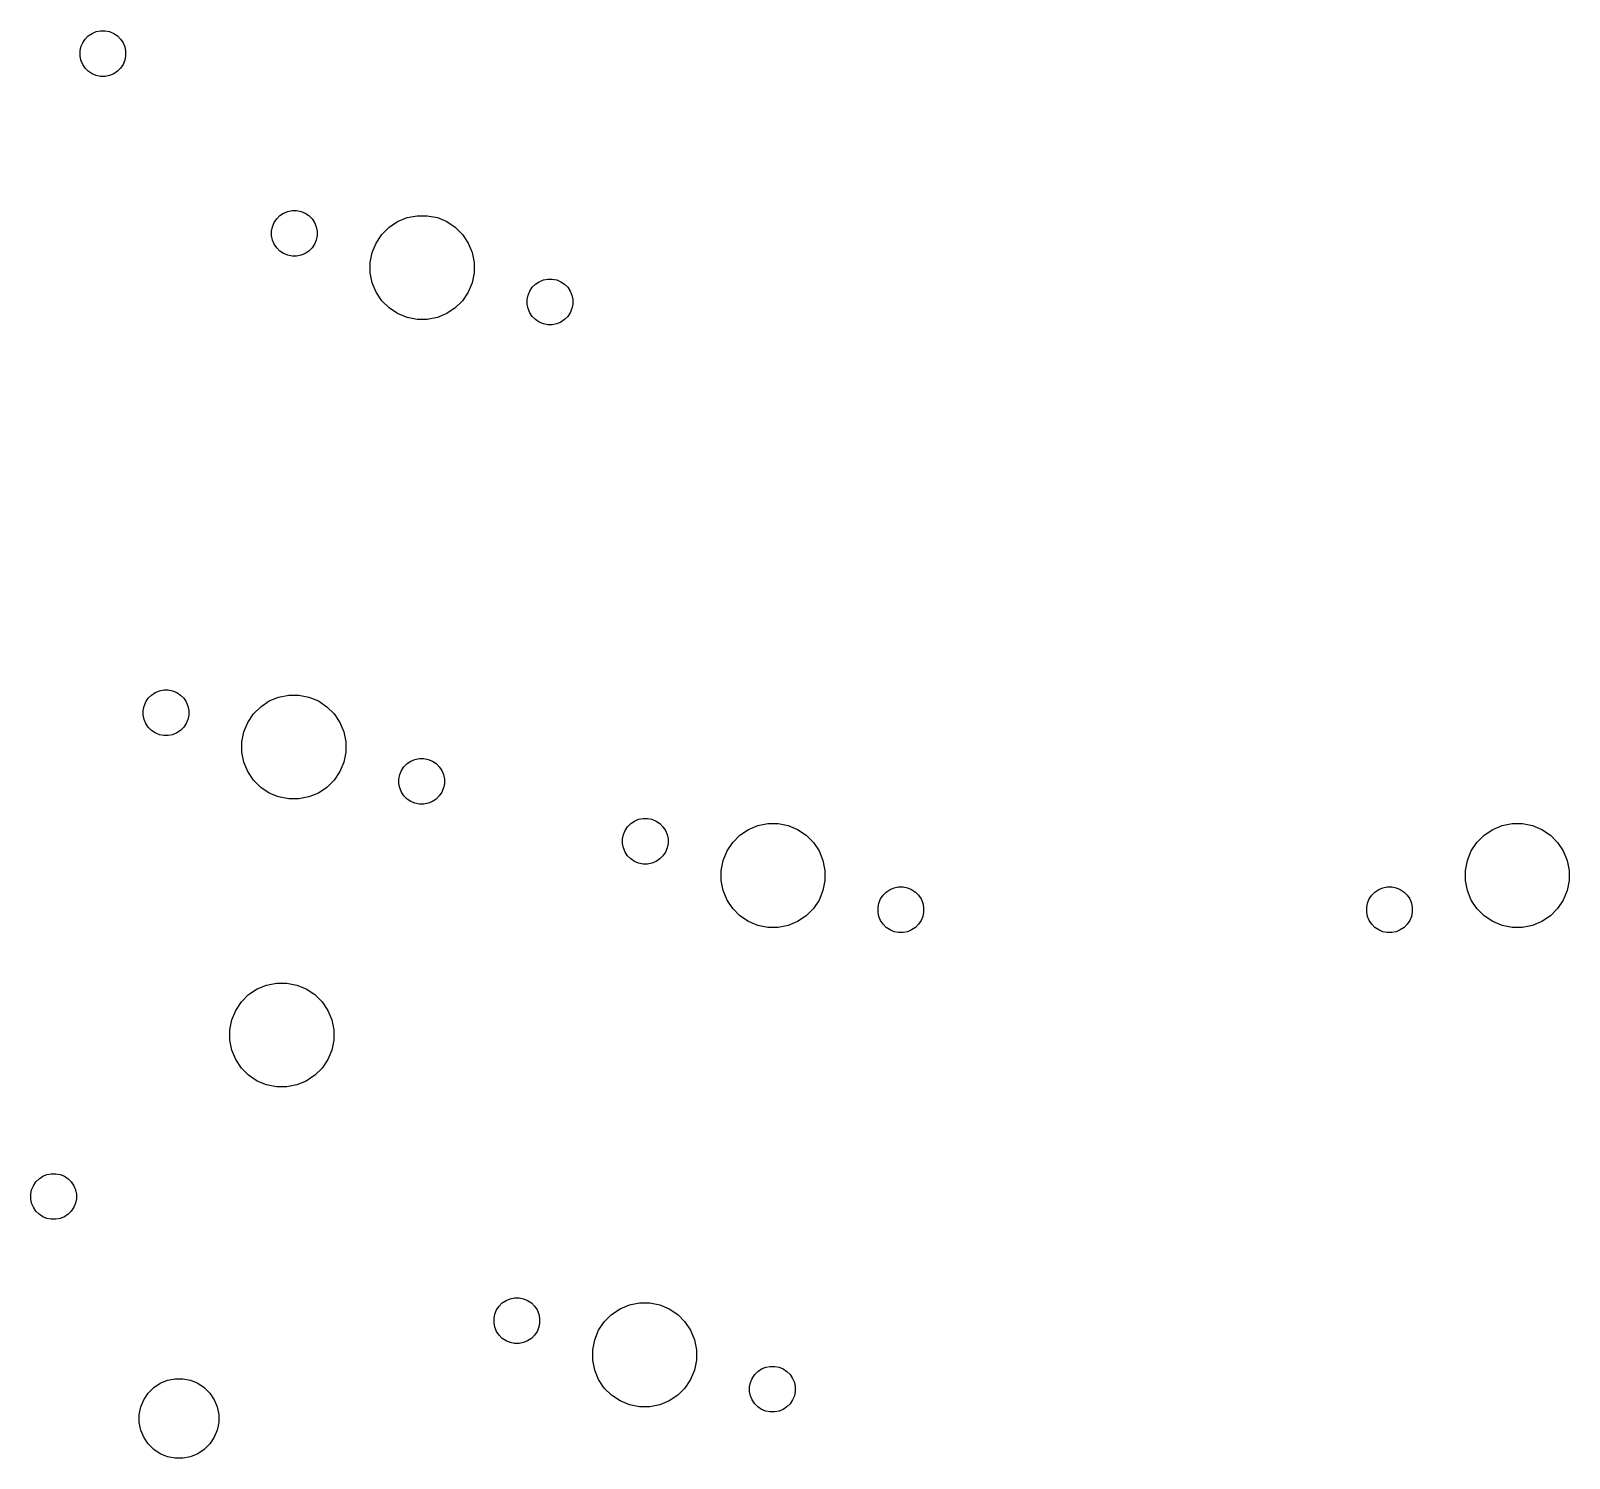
# Model space of a CAD drawing. Extents: x -662 to -203, y -195 to -58.
# Drawn here: x -426.1 to -367, y -192.2 to -137.4 of the extents above; entities that cross this region are included whole.
import ezdxf

# ---------------------------------------------------------------- set-up
doc = ezdxf.new("R2010")
doc.units = 0
doc.layers.add('BLACK', color=7, linetype='CONTINUOUS')

msp = doc.modelspace()

# ---------------------------------------------------------------- linework, layer by layer
at = {"layer": 'BLACK', "linetype": 'CONTINUOUS'}
for p, q in [((-423.998, -137.703), (-423.876, -137.581)), ((-423.876, -137.581), (-423.732, -137.485)), ((-423.732, -137.485), (-423.573, -137.419)), ((-423.573, -137.419), (-423.404, -137.386)), ((-423.404, -137.386), (-423.232, -137.386)), ((-423.232, -137.386), (-423.063, -137.419)), ((-423.063, -137.419), (-422.903, -137.485)), ((-422.903, -137.485), (-422.76, -137.581)), ((-422.76, -137.581), (-422.638, -137.703)), ((-424.193, -138.174), (-424.159, -138.005)), ((-424.193, -138.347), (-424.193, -138.174)), ((-424.159, -138.005), (-424.093, -137.846)), ((-424.093, -137.846), (-423.998, -137.703)), ((-422.638, -137.703), (-422.542, -137.846)), ((-422.542, -137.846), (-422.477, -138.005)), ((-422.477, -138.005), (-422.443, -138.174)), ((-422.443, -138.174), (-422.443, -138.347)), ((-424.159, -138.516), (-424.193, -138.347)), ((-424.093, -138.675), (-424.159, -138.516)), ((-423.998, -138.818), (-424.093, -138.675)), ((-422.542, -138.675), (-422.638, -138.818)), ((-422.477, -138.516), (-422.542, -138.675)), ((-422.443, -138.347), (-422.477, -138.516)), ((-423.876, -138.94), (-423.998, -138.818)), ((-423.732, -139.036), (-423.876, -138.94)), ((-423.573, -139.102), (-423.732, -139.036)), ((-423.404, -139.136), (-423.573, -139.102)), ((-423.232, -139.136), (-423.404, -139.136)), ((-423.063, -139.102), (-423.232, -139.136)), ((-422.903, -139.036), (-423.063, -139.102)), ((-422.76, -138.94), (-422.903, -139.036)), ((-422.638, -138.818), (-422.76, -138.94)), ((-416.739, -144.747), (-416.643, -144.604)), ((-416.643, -144.604), (-416.521, -144.482)), ((-416.521, -144.482), (-416.378, -144.386)), ((-416.378, -144.386), (-416.219, -144.32)), ((-416.219, -144.32), (-416.05, -144.287)), ((-416.05, -144.287), (-415.877, -144.287)), ((-415.877, -144.287), (-415.708, -144.32)), ((-415.708, -144.32), (-415.549, -144.386)), ((-415.549, -144.386), (-415.406, -144.482)), ((-415.406, -144.482), (-415.284, -144.604)), ((-415.284, -144.604), (-415.188, -144.747)), ((-412.328, -144.928), (-412.001, -144.709)), ((-412.001, -144.709), (-411.638, -144.559)), ((-411.638, -144.559), (-411.253, -144.483)), ((-411.253, -144.483), (-410.86, -144.483)), ((-410.86, -144.483), (-410.475, -144.559)), ((-410.475, -144.559), (-410.112, -144.709)), ((-410.112, -144.709), (-409.786, -144.928)), ((-416.838, -145.075), (-416.805, -144.906)), ((-416.838, -145.248), (-416.838, -145.075)), ((-416.805, -145.417), (-416.838, -145.248)), ((-416.805, -144.906), (-416.739, -144.747)), ((-415.188, -144.747), (-415.122, -144.906)), ((-415.122, -144.906), (-415.088, -145.075)), ((-415.088, -145.248), (-415.122, -145.417)), ((-415.088, -145.075), (-415.088, -145.248)), ((-412.824, -145.532), (-412.605, -145.205)), ((-412.605, -145.205), (-412.328, -144.928)), ((-409.786, -144.928), (-409.508, -145.205)), ((-409.508, -145.205), (-409.29, -145.532)), ((-416.739, -145.576), (-416.805, -145.417)), ((-416.643, -145.719), (-416.739, -145.576)), ((-416.521, -145.841), (-416.643, -145.719)), ((-416.378, -145.937), (-416.521, -145.841)), ((-415.406, -145.841), (-415.549, -145.937)), ((-415.284, -145.719), (-415.406, -145.841)), ((-415.188, -145.576), (-415.284, -145.719)), ((-415.122, -145.417), (-415.188, -145.576)), ((-413.05, -146.28), (-412.974, -145.895)), ((-412.974, -145.895), (-412.824, -145.532)), ((-409.29, -145.532), (-409.139, -145.895)), ((-409.139, -145.895), (-409.063, -146.28)), ((-416.219, -146.003), (-416.378, -145.937)), ((-416.05, -146.037), (-416.219, -146.003)), ((-415.877, -146.037), (-416.05, -146.037)), ((-415.708, -146.003), (-415.877, -146.037)), ((-415.549, -145.937), (-415.708, -146.003)), ((-413.05, -146.673), (-413.05, -146.28)), ((-409.063, -146.28), (-409.063, -146.673)), ((-412.974, -147.058), (-413.05, -146.673)), ((-412.824, -147.421), (-412.974, -147.058)), ((-409.139, -147.058), (-409.29, -147.421)), ((-409.063, -146.673), (-409.139, -147.058)), ((-406.707, -147.112), (-406.564, -147.016)), ((-406.564, -147.016), (-406.405, -146.95)), ((-406.405, -146.95), (-406.236, -146.916)), ((-406.236, -146.916), (-406.063, -146.916)), ((-406.063, -146.916), (-405.894, -146.95)), ((-405.894, -146.95), (-405.735, -147.016)), ((-405.735, -147.016), (-405.592, -147.112)), ((-412.605, -147.747), (-412.824, -147.421)), ((-409.29, -147.421), (-409.508, -147.747)), ((-407.025, -147.705), (-406.991, -147.536)), ((-406.991, -147.536), (-406.925, -147.377)), ((-406.925, -147.377), (-406.829, -147.233)), ((-406.829, -147.233), (-406.707, -147.112)), ((-405.592, -147.112), (-405.47, -147.233)), ((-405.47, -147.233), (-405.374, -147.377)), ((-405.374, -147.377), (-405.308, -147.536)), ((-405.308, -147.536), (-405.275, -147.705)), ((-412.328, -148.025), (-412.605, -147.747)), ((-412.001, -148.243), (-412.328, -148.025)), ((-411.638, -148.394), (-412.001, -148.243)), ((-410.112, -148.243), (-410.475, -148.394)), ((-409.786, -148.025), (-410.112, -148.243)), ((-409.508, -147.747), (-409.786, -148.025)), ((-407.025, -147.877), (-407.025, -147.705)), ((-406.991, -148.046), (-407.025, -147.877)), ((-406.925, -148.206), (-406.991, -148.046)), ((-406.829, -148.349), (-406.925, -148.206)), ((-405.374, -148.206), (-405.47, -148.349)), ((-405.308, -148.046), (-405.374, -148.206)), ((-405.275, -147.877), (-405.308, -148.046)), ((-405.275, -147.705), (-405.275, -147.877)), ((-411.253, -148.47), (-411.638, -148.394)), ((-410.86, -148.47), (-411.253, -148.47)), ((-410.475, -148.394), (-410.86, -148.47)), ((-406.707, -148.471), (-406.829, -148.349)), ((-406.564, -148.567), (-406.707, -148.471)), ((-406.405, -148.633), (-406.564, -148.567)), ((-406.236, -148.666), (-406.405, -148.633)), ((-406.063, -148.666), (-406.236, -148.666)), ((-405.894, -148.633), (-406.063, -148.666)), ((-405.735, -148.567), (-405.894, -148.633)), ((-405.592, -148.471), (-405.735, -148.567)), ((-405.47, -148.349), (-405.592, -148.471)), ((-421.669, -163.148), (-421.574, -163.005)), ((-421.574, -163.005), (-421.452, -162.883)), ((-421.452, -162.883), (-421.308, -162.787)), ((-421.308, -162.787), (-421.149, -162.721)), ((-421.149, -162.721), (-420.98, -162.688)), ((-420.98, -162.688), (-420.808, -162.688)), ((-420.808, -162.688), (-420.639, -162.721)), ((-420.639, -162.721), (-420.479, -162.787)), ((-420.479, -162.787), (-420.336, -162.883)), ((-420.336, -162.883), (-420.214, -163.005)), ((-420.214, -163.005), (-420.119, -163.148)), ((-416.932, -163.11), (-416.569, -162.96)), ((-416.569, -162.96), (-416.183, -162.883)), ((-416.183, -162.883), (-415.791, -162.883)), ((-415.791, -162.883), (-415.405, -162.96)), ((-415.405, -162.96), (-415.043, -163.11)), ((-421.769, -163.476), (-421.735, -163.307)), ((-421.769, -163.649), (-421.769, -163.476)), ((-421.735, -163.307), (-421.669, -163.148)), ((-420.119, -163.148), (-420.053, -163.307)), ((-420.053, -163.307), (-420.019, -163.476)), ((-420.019, -163.476), (-420.019, -163.649)), ((-417.754, -163.933), (-417.536, -163.606)), ((-417.536, -163.606), (-417.258, -163.329)), ((-417.258, -163.329), (-416.932, -163.11)), ((-415.043, -163.11), (-414.716, -163.329)), ((-414.716, -163.329), (-414.438, -163.606)), ((-414.438, -163.606), (-414.22, -163.933)), ((-421.735, -163.818), (-421.769, -163.649)), ((-421.669, -163.977), (-421.735, -163.818)), ((-421.574, -164.12), (-421.669, -163.977)), ((-421.452, -164.242), (-421.574, -164.12)), ((-420.214, -164.12), (-420.336, -164.242)), ((-420.119, -163.977), (-420.214, -164.12)), ((-420.053, -163.818), (-420.119, -163.977)), ((-420.019, -163.649), (-420.053, -163.818)), ((-417.904, -164.296), (-417.754, -163.933)), ((-414.22, -163.933), (-414.07, -164.296)), ((-421.308, -164.338), (-421.452, -164.242)), ((-421.149, -164.404), (-421.308, -164.338)), ((-420.98, -164.438), (-421.149, -164.404)), ((-420.808, -164.438), (-420.98, -164.438)), ((-420.639, -164.404), (-420.808, -164.438)), ((-420.479, -164.338), (-420.639, -164.404)), ((-420.336, -164.242), (-420.479, -164.338)), ((-417.981, -164.681), (-417.904, -164.296)), ((-417.981, -165.074), (-417.981, -164.681)), ((-414.07, -164.296), (-413.993, -164.681)), ((-413.993, -164.681), (-413.993, -165.074)), ((-417.904, -165.459), (-417.981, -165.074)), ((-413.993, -165.074), (-414.07, -165.459)), ((-411.495, -165.417), (-411.335, -165.351)), ((-411.335, -165.351), (-411.166, -165.317)), ((-411.166, -165.317), (-410.994, -165.317)), ((-410.994, -165.317), (-410.825, -165.351)), ((-410.825, -165.351), (-410.666, -165.417)), ((-417.754, -165.822), (-417.904, -165.459)), ((-417.536, -166.148), (-417.754, -165.822)), ((-414.22, -165.822), (-414.438, -166.148)), ((-414.07, -165.459), (-414.22, -165.822)), ((-411.955, -166.106), (-411.922, -165.937)), ((-411.922, -165.937), (-411.856, -165.778)), ((-411.856, -165.778), (-411.76, -165.634)), ((-411.76, -165.634), (-411.638, -165.512)), ((-411.638, -165.512), (-411.495, -165.417)), ((-410.666, -165.417), (-410.522, -165.512)), ((-410.522, -165.512), (-410.4, -165.634)), ((-410.4, -165.634), (-410.305, -165.778)), ((-410.305, -165.778), (-410.239, -165.937)), ((-410.239, -165.937), (-410.205, -166.106)), ((-417.258, -166.426), (-417.536, -166.148)), ((-416.932, -166.644), (-417.258, -166.426)), ((-414.716, -166.426), (-415.043, -166.644)), ((-414.438, -166.148), (-414.716, -166.426)), ((-411.955, -166.278), (-411.955, -166.106)), ((-411.922, -166.447), (-411.955, -166.278)), ((-411.856, -166.607), (-411.922, -166.447)), ((-410.239, -166.447), (-410.305, -166.607)), ((-410.205, -166.278), (-410.239, -166.447)), ((-410.205, -166.106), (-410.205, -166.278)), ((-416.569, -166.795), (-416.932, -166.644)), ((-416.183, -166.871), (-416.569, -166.795)), ((-415.791, -166.871), (-416.183, -166.871)), ((-415.405, -166.795), (-415.791, -166.871)), ((-415.043, -166.644), (-415.405, -166.795)), ((-411.76, -166.75), (-411.856, -166.607)), ((-411.638, -166.872), (-411.76, -166.75)), ((-411.495, -166.968), (-411.638, -166.872)), ((-411.335, -167.033), (-411.495, -166.968)), ((-411.166, -167.067), (-411.335, -167.033)), ((-410.994, -167.067), (-411.166, -167.067)), ((-410.825, -167.033), (-410.994, -167.067)), ((-410.666, -166.968), (-410.825, -167.033)), ((-410.522, -166.872), (-410.666, -166.968)), ((-410.4, -166.75), (-410.522, -166.872)), ((-410.305, -166.607), (-410.4, -166.75)), ((-403.051, -167.813), (-402.908, -167.718)), ((-402.908, -167.718), (-402.748, -167.652)), ((-402.748, -167.652), (-402.579, -167.618)), ((-402.579, -167.618), (-402.407, -167.618)), ((-402.407, -167.618), (-402.238, -167.652)), ((-402.238, -167.652), (-402.079, -167.718)), ((-402.079, -167.718), (-401.935, -167.813)), ((-403.368, -168.407), (-403.334, -168.238)), ((-403.334, -168.238), (-403.268, -168.079)), ((-403.268, -168.079), (-403.173, -167.935)), ((-403.173, -167.935), (-403.051, -167.813)), ((-401.935, -167.813), (-401.813, -167.935)), ((-401.813, -167.935), (-401.718, -168.079)), ((-401.718, -168.079), (-401.652, -168.238)), ((-401.652, -168.238), (-401.618, -168.407)), ((-399.135, -168.537), (-398.857, -168.259)), ((-398.857, -168.259), (-398.531, -168.041)), ((-398.531, -168.041), (-398.168, -167.891)), ((-398.168, -167.891), (-397.783, -167.814)), ((-397.783, -167.814), (-397.39, -167.814)), ((-397.39, -167.814), (-397.005, -167.891)), ((-397.005, -167.891), (-396.642, -168.041)), ((-396.642, -168.041), (-396.315, -168.259)), ((-396.315, -168.259), (-396.037, -168.537)), ((-370.56, -168.537), (-370.282, -168.259)), ((-370.282, -168.259), (-369.956, -168.041)), ((-369.956, -168.041), (-369.593, -167.891)), ((-369.593, -167.891), (-369.208, -167.814)), ((-369.208, -167.814), (-368.815, -167.814)), ((-368.815, -167.814), (-368.43, -167.891)), ((-368.43, -167.891), (-368.067, -168.041)), ((-368.067, -168.041), (-367.74, -168.259)), ((-367.74, -168.259), (-367.462, -168.537)), ((-403.368, -168.579), (-403.368, -168.407)), ((-403.334, -168.748), (-403.368, -168.579)), ((-403.268, -168.907), (-403.334, -168.748)), ((-403.173, -169.051), (-403.268, -168.907)), ((-401.718, -168.907), (-401.813, -169.051)), ((-401.652, -168.748), (-401.718, -168.907)), ((-401.618, -168.579), (-401.652, -168.748)), ((-401.618, -168.407), (-401.618, -168.579)), ((-399.503, -169.226), (-399.353, -168.863)), ((-399.353, -168.863), (-399.135, -168.537)), ((-396.037, -168.537), (-395.819, -168.863)), ((-395.819, -168.863), (-395.669, -169.226)), ((-370.928, -169.226), (-370.778, -168.863)), ((-370.778, -168.863), (-370.56, -168.537)), ((-367.462, -168.537), (-367.244, -168.863)), ((-367.244, -168.863), (-367.094, -169.226)), ((-403.051, -169.173), (-403.173, -169.051)), ((-402.908, -169.268), (-403.051, -169.173)), ((-402.748, -169.334), (-402.908, -169.268)), ((-402.579, -169.368), (-402.748, -169.334)), ((-402.407, -169.368), (-402.579, -169.368)), ((-402.238, -169.334), (-402.407, -169.368)), ((-402.079, -169.268), (-402.238, -169.334)), ((-401.935, -169.173), (-402.079, -169.268)), ((-401.813, -169.051), (-401.935, -169.173)), ((-399.58, -169.611), (-399.503, -169.226)), ((-395.669, -169.226), (-395.592, -169.611)), ((-371.005, -169.611), (-370.928, -169.226)), ((-367.094, -169.226), (-367.017, -169.611)), ((-399.58, -170.004), (-399.58, -169.611)), ((-399.503, -170.389), (-399.58, -170.004)), ((-395.592, -170.004), (-395.669, -170.389)), ((-395.592, -169.611), (-395.592, -170.004)), ((-371.005, -170.004), (-371.005, -169.611)), ((-370.928, -170.389), (-371.005, -170.004)), ((-367.017, -170.004), (-367.094, -170.389)), ((-367.017, -169.611), (-367.017, -170.004)), ((-399.353, -170.752), (-399.503, -170.389)), ((-395.669, -170.389), (-395.819, -170.752)), ((-393.521, -170.867), (-393.455, -170.708)), ((-393.455, -170.708), (-393.359, -170.565)), ((-393.359, -170.565), (-393.237, -170.443)), ((-393.237, -170.443), (-393.094, -170.347)), ((-393.094, -170.347), (-392.934, -170.281)), ((-392.934, -170.281), (-392.765, -170.248)), ((-392.765, -170.248), (-392.593, -170.248)), ((-392.593, -170.248), (-392.424, -170.281)), ((-392.424, -170.281), (-392.265, -170.347)), ((-392.265, -170.347), (-392.121, -170.443)), ((-392.121, -170.443), (-392, -170.565)), ((-392, -170.565), (-391.904, -170.708)), ((-391.904, -170.708), (-391.838, -170.867)), ((-374.759, -170.867), (-374.693, -170.708)), ((-374.693, -170.708), (-374.598, -170.565)), ((-374.598, -170.565), (-374.476, -170.443)), ((-374.476, -170.443), (-374.333, -170.347)), ((-374.333, -170.347), (-374.173, -170.281)), ((-374.173, -170.281), (-374.004, -170.248)), ((-374.004, -170.248), (-373.832, -170.248)), ((-373.832, -170.248), (-373.663, -170.281)), ((-373.663, -170.281), (-373.504, -170.347)), ((-373.504, -170.347), (-373.36, -170.443)), ((-373.36, -170.443), (-373.238, -170.565)), ((-373.238, -170.565), (-373.143, -170.708)), ((-373.143, -170.708), (-373.077, -170.867)), ((-370.778, -170.752), (-370.928, -170.389)), ((-367.094, -170.389), (-367.244, -170.752)), ((-399.135, -171.079), (-399.353, -170.752)), ((-398.857, -171.357), (-399.135, -171.079)), ((-396.037, -171.079), (-396.315, -171.357)), ((-395.819, -170.752), (-396.037, -171.079)), ((-393.554, -171.036), (-393.521, -170.867)), ((-393.554, -171.209), (-393.554, -171.036)), ((-393.521, -171.378), (-393.554, -171.209)), ((-391.838, -170.867), (-391.804, -171.036)), ((-391.804, -171.209), (-391.838, -171.378)), ((-391.804, -171.036), (-391.804, -171.209)), ((-374.793, -171.036), (-374.759, -170.867)), ((-374.793, -171.209), (-374.793, -171.036)), ((-374.759, -171.378), (-374.793, -171.209)), ((-373.077, -170.867), (-373.043, -171.036)), ((-373.043, -171.209), (-373.077, -171.378)), ((-373.043, -171.036), (-373.043, -171.209)), ((-370.56, -171.079), (-370.778, -170.752)), ((-370.282, -171.357), (-370.56, -171.079)), ((-367.462, -171.079), (-367.74, -171.357)), ((-367.244, -170.752), (-367.462, -171.079)), ((-398.531, -171.575), (-398.857, -171.357)), ((-398.168, -171.725), (-398.531, -171.575)), ((-397.783, -171.802), (-398.168, -171.725)), ((-397.39, -171.802), (-397.783, -171.802)), ((-397.005, -171.725), (-397.39, -171.802)), ((-396.642, -171.575), (-397.005, -171.725)), ((-396.315, -171.357), (-396.642, -171.575)), ((-393.455, -171.537), (-393.521, -171.378)), ((-393.359, -171.68), (-393.455, -171.537)), ((-393.237, -171.802), (-393.359, -171.68)), ((-393.094, -171.898), (-393.237, -171.802)), ((-392.121, -171.802), (-392.265, -171.898)), ((-392, -171.68), (-392.121, -171.802)), ((-391.904, -171.537), (-392, -171.68)), ((-391.838, -171.378), (-391.904, -171.537)), ((-374.693, -171.537), (-374.759, -171.378)), ((-374.598, -171.68), (-374.693, -171.537)), ((-374.476, -171.802), (-374.598, -171.68)), ((-374.333, -171.898), (-374.476, -171.802)), ((-373.36, -171.802), (-373.504, -171.898)), ((-373.238, -171.68), (-373.36, -171.802)), ((-373.143, -171.537), (-373.238, -171.68)), ((-373.077, -171.378), (-373.143, -171.537)), ((-369.956, -171.575), (-370.282, -171.357)), ((-369.593, -171.725), (-369.956, -171.575)), ((-369.208, -171.802), (-369.593, -171.725)), ((-368.815, -171.802), (-369.208, -171.802)), ((-368.43, -171.725), (-368.815, -171.802)), ((-368.067, -171.575), (-368.43, -171.725)), ((-367.74, -171.357), (-368.067, -171.575)), ((-392.934, -171.964), (-393.094, -171.898)), ((-392.765, -171.998), (-392.934, -171.964)), ((-392.593, -171.998), (-392.765, -171.998)), ((-392.424, -171.964), (-392.593, -171.998)), ((-392.265, -171.898), (-392.424, -171.964)), ((-374.173, -171.964), (-374.333, -171.898)), ((-374.004, -171.998), (-374.173, -171.964)), ((-373.832, -171.998), (-374.004, -171.998)), ((-373.663, -171.964), (-373.832, -171.998)), ((-373.504, -171.898), (-373.663, -171.964)), ((-417.721, -174.38), (-417.395, -174.162)), ((-417.395, -174.162), (-417.032, -174.012)), ((-417.032, -174.012), (-416.647, -173.935)), ((-416.647, -173.935), (-416.254, -173.935)), ((-416.254, -173.935), (-415.869, -174.012)), ((-415.869, -174.012), (-415.506, -174.162)), ((-415.506, -174.162), (-415.179, -174.38)), ((-418.217, -174.985), (-417.999, -174.658)), ((-417.999, -174.658), (-417.721, -174.38)), ((-415.179, -174.38), (-414.901, -174.658)), ((-414.901, -174.658), (-414.683, -174.985)), ((-418.444, -175.733), (-418.368, -175.347)), ((-418.368, -175.347), (-418.217, -174.985)), ((-414.683, -174.985), (-414.533, -175.347)), ((-414.533, -175.347), (-414.456, -175.733)), ((-418.444, -176.125), (-418.444, -175.733)), ((-414.456, -175.733), (-414.456, -176.125)), ((-418.368, -176.511), (-418.444, -176.125)), ((-418.217, -176.873), (-418.368, -176.511)), ((-414.533, -176.511), (-414.683, -176.873)), ((-414.456, -176.125), (-414.533, -176.511)), ((-417.999, -177.2), (-418.217, -176.873)), ((-417.721, -177.478), (-417.999, -177.2)), ((-414.901, -177.2), (-415.179, -177.478)), ((-414.683, -176.873), (-414.901, -177.2)), ((-417.395, -177.696), (-417.721, -177.478)), ((-417.032, -177.846), (-417.395, -177.696)), ((-415.506, -177.696), (-415.869, -177.846)), ((-415.179, -177.478), (-415.506, -177.696)), ((-416.647, -177.923), (-417.032, -177.846)), ((-416.254, -177.923), (-416.647, -177.923)), ((-415.869, -177.846), (-416.254, -177.923)), ((-425.626, -181.352), (-425.466, -181.286)), ((-425.466, -181.286), (-425.297, -181.253)), ((-425.297, -181.253), (-425.125, -181.253)), ((-425.125, -181.253), (-424.956, -181.286)), ((-424.956, -181.286), (-424.797, -181.352)), ((-426.086, -182.042), (-426.052, -181.873)), ((-426.052, -181.873), (-425.987, -181.713)), ((-425.987, -181.713), (-425.891, -181.57)), ((-425.891, -181.57), (-425.769, -181.448)), ((-425.769, -181.448), (-425.626, -181.352)), ((-424.797, -181.352), (-424.653, -181.448)), ((-424.653, -181.448), (-424.531, -181.57)), ((-424.531, -181.57), (-424.436, -181.713)), ((-424.436, -181.713), (-424.37, -181.873)), ((-424.37, -181.873), (-424.336, -182.042)), ((-426.086, -182.214), (-426.086, -182.042)), ((-426.052, -182.383), (-426.086, -182.214)), ((-425.987, -182.542), (-426.052, -182.383)), ((-424.37, -182.383), (-424.436, -182.542)), ((-424.336, -182.214), (-424.37, -182.383)), ((-424.336, -182.042), (-424.336, -182.214)), ((-425.891, -182.686), (-425.987, -182.542)), ((-425.769, -182.807), (-425.891, -182.686)), ((-425.626, -182.903), (-425.769, -182.807)), ((-425.466, -182.969), (-425.626, -182.903)), ((-425.297, -183.003), (-425.466, -182.969)), ((-425.125, -183.003), (-425.297, -183.003)), ((-424.956, -182.969), (-425.125, -183.003)), ((-424.797, -182.903), (-424.956, -182.969)), ((-424.653, -182.807), (-424.797, -182.903)), ((-424.531, -182.686), (-424.653, -182.807)), ((-424.436, -182.542), (-424.531, -182.686)), ((-407.838, -186.118), (-407.679, -186.053)), ((-407.679, -186.053), (-407.51, -186.019)), ((-407.51, -186.019), (-407.337, -186.019)), ((-407.337, -186.019), (-407.168, -186.053)), ((-407.168, -186.053), (-407.009, -186.118)), ((-408.299, -186.808), (-408.265, -186.639)), ((-408.265, -186.639), (-408.199, -186.479)), ((-408.199, -186.479), (-408.103, -186.336)), ((-408.103, -186.336), (-407.981, -186.214)), ((-407.981, -186.214), (-407.838, -186.118)), ((-407.009, -186.118), (-406.866, -186.214)), ((-406.866, -186.214), (-406.744, -186.336)), ((-406.744, -186.336), (-406.648, -186.479)), ((-406.648, -186.479), (-406.582, -186.639)), ((-406.582, -186.639), (-406.549, -186.808)), ((-403.788, -186.66), (-403.461, -186.442)), ((-403.461, -186.442), (-403.098, -186.291)), ((-403.098, -186.291), (-402.713, -186.215)), ((-402.713, -186.215), (-402.32, -186.215)), ((-402.32, -186.215), (-401.935, -186.291)), ((-401.935, -186.291), (-401.572, -186.442)), ((-401.572, -186.442), (-401.246, -186.66)), ((-408.299, -186.98), (-408.299, -186.808)), ((-408.265, -187.149), (-408.299, -186.98)), ((-408.199, -187.308), (-408.265, -187.149)), ((-406.582, -187.149), (-406.648, -187.308)), ((-406.549, -186.98), (-406.582, -187.149)), ((-406.549, -186.808), (-406.549, -186.98)), ((-404.284, -187.264), (-404.065, -186.938)), ((-404.065, -186.938), (-403.788, -186.66)), ((-401.246, -186.66), (-400.968, -186.938)), ((-400.968, -186.938), (-400.75, -187.264)), ((-408.103, -187.452), (-408.199, -187.308)), ((-407.981, -187.574), (-408.103, -187.452)), ((-407.838, -187.669), (-407.981, -187.574)), ((-407.679, -187.735), (-407.838, -187.669)), ((-407.51, -187.769), (-407.679, -187.735)), ((-407.337, -187.769), (-407.51, -187.769)), ((-407.168, -187.735), (-407.337, -187.769)), ((-407.009, -187.669), (-407.168, -187.735)), ((-406.866, -187.574), (-407.009, -187.669)), ((-406.744, -187.452), (-406.866, -187.574)), ((-406.648, -187.308), (-406.744, -187.452)), ((-404.511, -188.012), (-404.434, -187.627)), ((-404.434, -187.627), (-404.284, -187.264)), ((-400.75, -187.264), (-400.599, -187.627)), ((-400.599, -187.627), (-400.523, -188.012)), ((-404.511, -188.405), (-404.511, -188.012)), ((-404.434, -188.79), (-404.511, -188.405)), ((-400.523, -188.405), (-400.599, -188.79)), ((-400.523, -188.012), (-400.523, -188.405)), ((-404.284, -189.153), (-404.434, -188.79)), ((-400.599, -188.79), (-400.75, -189.153)), ((-398.385, -189.109), (-398.289, -188.966)), ((-398.289, -188.966), (-398.168, -188.844)), ((-398.168, -188.844), (-398.024, -188.748)), ((-398.024, -188.748), (-397.865, -188.682)), ((-397.865, -188.682), (-397.696, -188.649)), ((-397.696, -188.649), (-397.524, -188.649)), ((-397.524, -188.649), (-397.355, -188.682)), ((-397.355, -188.682), (-397.195, -188.748)), ((-397.195, -188.748), (-397.052, -188.844)), ((-397.052, -188.844), (-396.93, -188.966)), ((-396.93, -188.966), (-396.834, -189.109)), ((-421.578, -189.678), (-421.366, -189.466)), ((-421.366, -189.466), (-421.117, -189.299)), ((-421.117, -189.299), (-420.839, -189.184)), ((-420.839, -189.184), (-420.545, -189.126)), ((-420.545, -189.126), (-420.245, -189.126)), ((-420.245, -189.126), (-419.95, -189.184)), ((-419.95, -189.184), (-419.673, -189.299)), ((-419.673, -189.299), (-419.423, -189.466)), ((-419.423, -189.466), (-419.211, -189.678)), ((-404.065, -189.48), (-404.284, -189.153)), ((-403.788, -189.757), (-404.065, -189.48)), ((-400.968, -189.48), (-401.246, -189.757)), ((-400.75, -189.153), (-400.968, -189.48)), ((-398.485, -189.437), (-398.451, -189.268)), ((-398.485, -189.61), (-398.485, -189.437)), ((-398.451, -189.779), (-398.485, -189.61)), ((-398.451, -189.268), (-398.385, -189.109)), ((-396.834, -189.109), (-396.768, -189.268)), ((-396.768, -189.268), (-396.735, -189.437)), ((-396.735, -189.61), (-396.768, -189.779)), ((-396.735, -189.437), (-396.735, -189.61)), ((-421.86, -190.205), (-421.745, -189.928)), ((-421.745, -189.928), (-421.578, -189.678)), ((-419.211, -189.678), (-419.044, -189.928)), ((-419.044, -189.928), (-418.929, -190.205)), ((-403.461, -189.976), (-403.788, -189.757)), ((-403.098, -190.126), (-403.461, -189.976)), ((-402.713, -190.203), (-403.098, -190.126)), ((-401.935, -190.126), (-402.32, -190.203)), ((-401.572, -189.976), (-401.935, -190.126)), ((-401.246, -189.757), (-401.572, -189.976)), ((-398.385, -189.938), (-398.451, -189.779)), ((-398.289, -190.081), (-398.385, -189.938)), ((-398.168, -190.203), (-398.289, -190.081)), ((-396.93, -190.081), (-397.052, -190.203)), ((-396.834, -189.938), (-396.93, -190.081)), ((-396.768, -189.779), (-396.834, -189.938)), ((-421.919, -190.5), (-421.86, -190.205)), ((-421.919, -190.8), (-421.919, -190.5)), ((-418.929, -190.205), (-418.871, -190.5)), ((-418.871, -190.5), (-418.871, -190.8)), ((-402.32, -190.203), (-402.713, -190.203)), ((-398.024, -190.299), (-398.168, -190.203)), ((-397.865, -190.365), (-398.024, -190.299)), ((-397.696, -190.399), (-397.865, -190.365)), ((-397.524, -190.399), (-397.696, -190.399)), ((-397.355, -190.365), (-397.524, -190.399)), ((-397.195, -190.299), (-397.355, -190.365)), ((-397.052, -190.203), (-397.195, -190.299)), ((-421.86, -191.094), (-421.919, -190.8)), ((-421.745, -191.372), (-421.86, -191.094)), ((-421.578, -191.621), (-421.745, -191.372)), ((-419.044, -191.372), (-419.211, -191.621)), ((-418.929, -191.094), (-419.044, -191.372)), ((-418.871, -190.8), (-418.929, -191.094)), ((-421.366, -191.833), (-421.578, -191.621)), ((-421.117, -192), (-421.366, -191.833)), ((-419.423, -191.833), (-419.673, -192)), ((-419.211, -191.621), (-419.423, -191.833)), ((-420.839, -192.115), (-421.117, -192)), ((-420.545, -192.174), (-420.839, -192.115)), ((-420.245, -192.174), (-420.545, -192.174)), ((-419.95, -192.115), (-420.245, -192.174)), ((-419.673, -192), (-419.95, -192.115))]:
    msp.add_line(p, q, dxfattribs=at)

doc.saveas('drawing.dxf')
